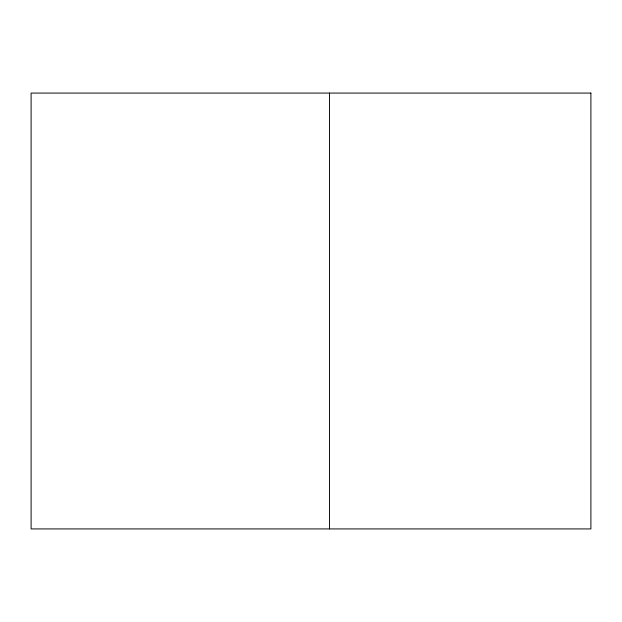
<?xml version="1.0" encoding="UTF-8"?>
<svg xmlns="http://www.w3.org/2000/svg" width="622" height="622" viewBox="0 0 622 622"><rect width="100%" height="100%" fill="white"/><g stroke="black" fill="none" stroke-linecap="round" stroke-linejoin="round"><path stroke-width="0.93" d="M329.505 93.075L329.505 528.925M590.9 93.075L31.1 93.075L31.1 528.925L590.9 528.925L590.9 93.075"/></g></svg>
